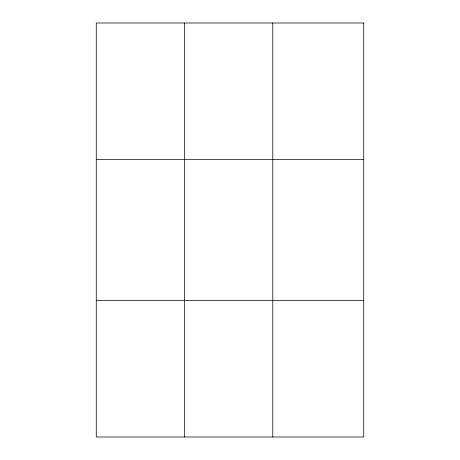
<?xml version="1.0" encoding="UTF-8"?>
<svg xmlns="http://www.w3.org/2000/svg" width="460" height="460" viewBox="0 0 460 460"><rect width="100%" height="100%" fill="white"/><g stroke="black" fill="none" stroke-linecap="round" stroke-linejoin="round"><path stroke-width="0.69" d="M184.535 437L184.535 23M272.791 437L272.791 23M96.272 159.62L363.728 159.62M96.272 300.38L363.728 300.38M363.728 23L363.728 437L96.272 437L96.272 23L363.728 23"/></g></svg>
